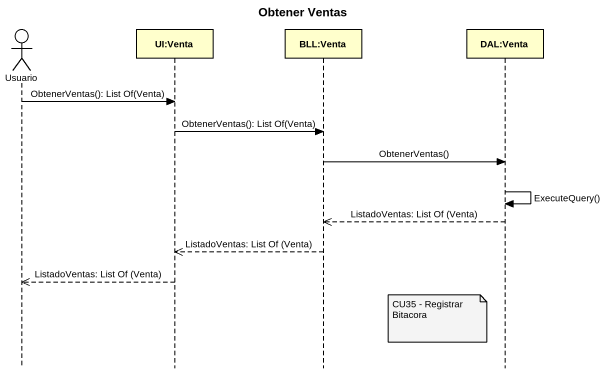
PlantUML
@startuml
title Obtener Ventas
hide footbox
actor Usuario
participant "UI:Venta" as UI_Venta
participant "BLL:Venta" as BLL_Venta
participant "DAL:Venta" as DAL_Venta

Usuario -> UI_Venta : ObtenerVentas(): List Of(Venta)
UI_Venta -> BLL_Venta : ObtenerVentas(): List Of(Venta)
BLL_Venta -> DAL_Venta : ObtenerVentas()
DAL_Venta -> DAL_Venta : ExecuteQuery()
DAL_Venta -->> BLL_Venta : ListadoVentas: List Of (Venta)
BLL_Venta -->> UI_Venta : ListadoVentas: List Of (Venta)
UI_Venta -->> Usuario : ListadoVentas: List Of (Venta)
note left of DAL_Venta : CU35 - Registrar Bitacora
@enduml
